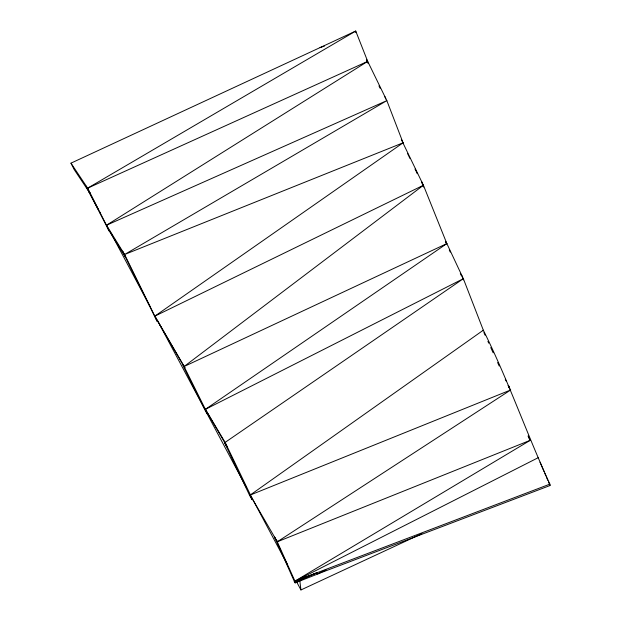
<?xml version="1.0" encoding="UTF-8"?>
<svg xmlns="http://www.w3.org/2000/svg" width="621" height="621" viewBox="0 0 621 621"><rect width="100%" height="100%" fill="white"/><g stroke="black" fill="none" stroke-linecap="round" stroke-linejoin="round"><path stroke-width="0.93" d="M423.367 186.75L423.413 185.268L401.329 139.554M483.084 330.814L483.324 330.186L463.351 278.697L446.864 243.595L423.413 185.268L154.823 316.143L124.596 254.501L106.486 225.229L87.654 188.155L70.973 163.152L355.732 31.05L367.694 61.37L386.844 100.625L403.083 142.814L154.823 316.143L184.064 366.53L205.388 409.34L227.433 447.26L225.004 443.541L225.726 443.045M423.413 185.268L184.064 366.53L446.864 243.595L445.591 241.538L446.01 242.578M208.097 414.191L207.624 414.432L205.815 411.405L184.243 368.106L184.856 367.64L155.157 316.71L156.989 321.127L157.672 320.793M446.864 243.595L205.388 409.34L225.128 442.393L252.499 499.199L251.94 499.424L250.147 495.077L483.324 330.186C508.304 380.331 526.499 433.311 549.872 484.139L550.027 485.529L318.2 573.75L317.059 572.741L294.377 581.481L274.466 536.909L276.857 541.132M251.94 499.424L249.72 495.62L250.636 494.976M366.84 59.996L367.694 61.37L106.486 225.229L109.218 230.903L125.248 256.822L125.597 256.613M89.571 191.873L89.214 192.091L74.178 169.556L70.973 163.152M325.986 569.799L317.719 573.998L295.169 582.894L294.338 581.512L530.303 440.281L528.122 435.903L528.44 436.773M403.083 142.814L124.596 254.501L386.844 100.625L106.486 225.229L109.102 230.95L89.098 192.161L90.27 193.31L89.214 192.091L87.654 188.155L355.732 31.05L355.755 32.602M276.399 541.403L277.137 540.969M294.377 581.481L538.492 457.553M300.494 578.811L303.933 577.111M296.388 581.388L300.944 589.95L421.892 533.649M87.654 188.155L367.694 61.37L366.468 60.113M295.169 582.894L295.122 582.467L317.059 572.741L317.719 573.998M252.537 499.307L250.147 495.077L510.718 389.957L277.3 541.784L294.959 581.155L549.872 484.139M320.032 47.615L324.504 46.024M294.338 581.512L295.122 582.467M529.364 438.907L530.303 440.281L277.3 541.784L250.147 495.077M184.856 367.64L182.341 363.557L184.243 368.106M156.989 321.127L122.523 251.148L125.248 256.822M85.69 185.718L98.46 209.696M99.376 211.412L100.284 213.119M109.863 231.105L149.995 306.471M157.75 321.034L246.219 487.182M252.607 499.168L287.267 564.256M378.965 85.892L380.122 88.26M407.64 153.674L408.595 155.677M408.921 156.352L409.876 158.355M415.007 169.052L415.969 171.062M416.287 171.73L417.25 173.74M225.004 443.541L249.72 495.62M449.27 249.968L450.272 252.103M460.324 273.504L461.333 275.639M483.891 332.577L485.102 335.216M487.927 341.379L488.727 343.141M490.745 347.543L493.167 352.829M497.607 362.517L499.222 366.033M505.277 379.245L506.084 381.007M508.102 385.408L509.313 388.047M207.624 414.432L205.388 409.34L463.351 278.697L225.128 442.393L225.439 443.247M540.037 462.203L544.112 471.704M544.85 473.435L545.96 476.02M546.697 477.751L547.807 480.343M548.553 482.075L550.027 485.529M366.685 59.965L366.949 60.625M367.353 61.611L367.624 62.271M367.896 62.931L368.16 63.59M446.212 243.098L446.421 243.611M401.461 139.896L401.733 140.571M402.672 142.946L402.936 143.622M384.803 96.441L385.773 99.026M423.669 186.952L421.845 181.992L422.264 183.777M528.758 437.65L528.968 438.232M529.395 439.389L529.604 439.971M461.411 274.567L463.336 279.916M509.996 389.15L508.941 386.068L509.274 387.737M299.741 580.13L300.944 589.95"/></g></svg>
